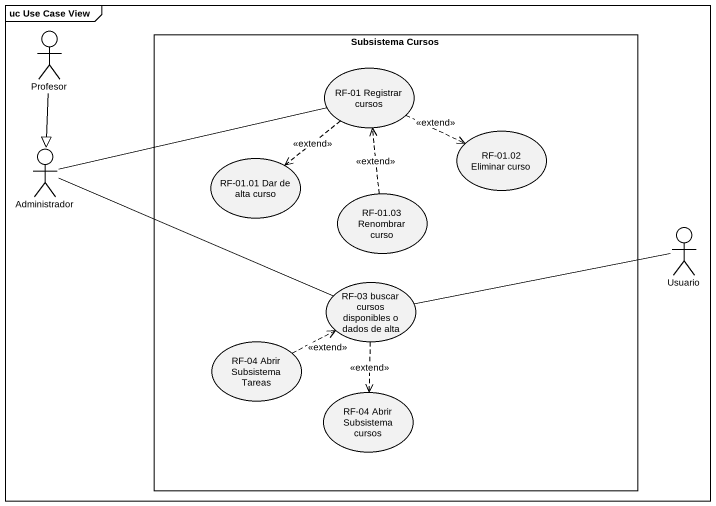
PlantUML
@startuml
mainframe uc Use Case View
actor Profesor
rectangle "Subsistema Cursos" as Subsistema_Cursos {
  usecase "RF-01 Registrar cursos" as RF_01_Registrar_cursos
  usecase "RF-01.01 Dar de alta curso" as RF_01_01_Dar_de_alta_curso
  usecase "RF-01.02 Eliminar curso" as RF_01_02_Eliminar_curso
  usecase "RF-01.03 Renombrar curso" as RF_01_03_Renombrar_curso
  usecase "RF-03 buscar cursos disponibles o dados de alta" as RF_03_buscar_cursos
  usecase "RF-04 Abrir Subsistema Tareas" as RF_04_Abrir_Subsistema
  usecase "RF-04 Abrir Subsistema cursos" as RF_04_Abrir_Subsistema_2
}
actor Administrador
actor Usuario
Profesor --|> Administrador
RF_01_Registrar_cursos ..> RF_01_01_Dar_de_alta_curso : <<extend>>
RF_01_Registrar_cursos .right.> RF_01_02_Eliminar_curso : <<extend>>
Administrador -right- RF_01_Registrar_cursos
Administrador -right- RF_03_buscar_cursos
RF_01_03_Renombrar_curso .up.> RF_01_Registrar_cursos : <<extend>>
Usuario -left- RF_03_buscar_cursos
RF_03_buscar_cursos ..> RF_04_Abrir_Subsistema_2 : <<extend>>
RF_04_Abrir_Subsistema .right.> RF_03_buscar_cursos : <<extend>>
@enduml
